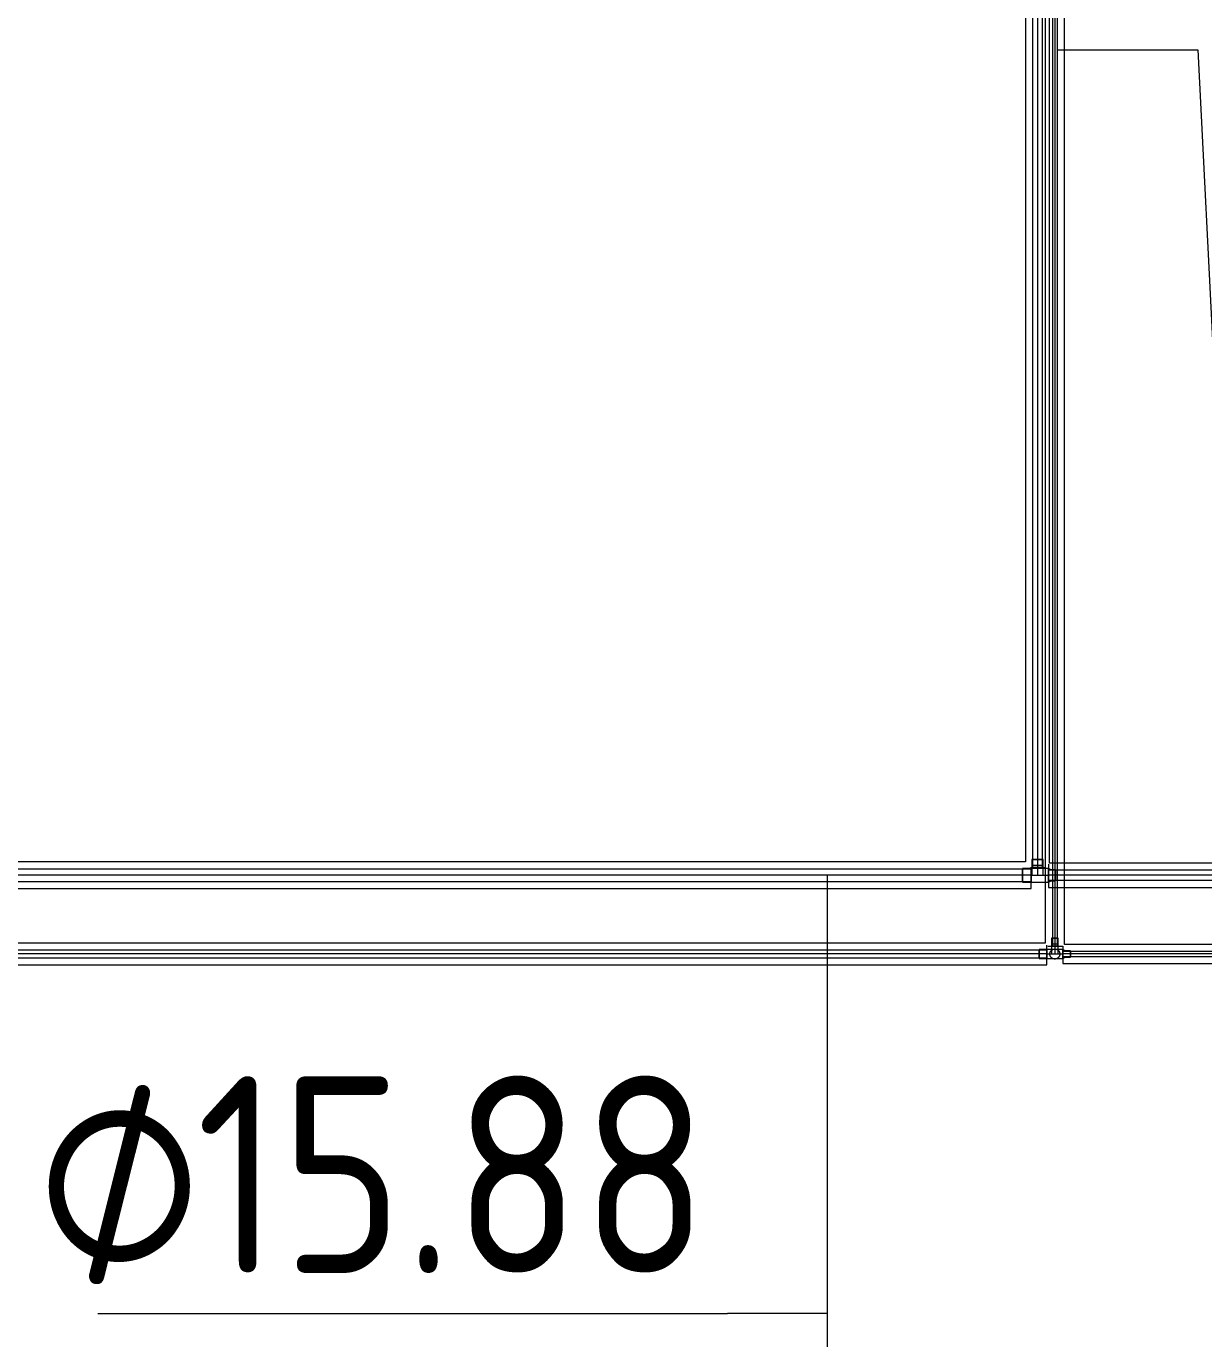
# Model space of a CAD drawing. Header units: millimetres. Extents: x -88595 to 880822, y -1054509 to -148035.
# Drawn here: x 419567 to 421063, y -273572 to -271905 of the extents above; entities that cross this region are included whole.
import ezdxf

# ---------------------------------------------------------------- set-up
doc = ezdxf.new("R2010")
doc.units = ezdxf.units.MM
doc.linetypes.add('$7$ADSK_Осевая', pattern=[14, 10, -2, 0, -2])
for name, color, linetype, lineweight in [('Изоляция', 7, 'Continuous', 18), ('Марки', 7, 'Continuous', 20), ('Трубопровод', 7, 'Continuous', 18), ('Трубопроводы', 7, 'Continuous', 18)]:
    doc.layers.add(name, color=color, linetype=linetype, lineweight=lineweight)
doc.styles.add('$1$GOST Common_9', font='GOST_Common.ttf', dxfattribs={"width": 0.9, "height": 250})
doc.styles.add('$5$GOST Common', font='GOST_Common.ttf', dxfattribs={"width": 0.9, "height": 250})

# ---------------------------------------------------------------- blocks, each defined once
blk = doc.blocks.new('$0$ADSK_M_Трубы - Диаметр_8-160846-В_Координация_3 этаж ОВ3')
at = {"layer": 'Марки'}
blk.add_line((0, 0), (8, 0), dxfattribs=at)

msp = doc.modelspace()

# ---------------------------------------------------------------- linework, layer by layer
at = {"layer": 'Изоляция', "color": 134, "true_color": 0x00a6a6}
for p, q in [((420836.7, -270721.2), (420836.7, -272966.7)), ((420867.4, -272968.3), (420867.4, -270721.2)), ((420836.7, -272966.7), (417767.4, -272966.7)), ((425290.3, -272968.3), (420867.4, -272968.3)), ((420843, -272973.6), (420862, -272973.6)), ((420844, -273000.6), (420844, -272974.8)), ((420866, -272969.6), (420866, -272999)), ((417760, -273000.6), (420844, -273000.6)), ((420866, -272999), (425290.3, -272999))]:
    msp.add_line(p, q, dxfattribs=at)
at = {"layer": 'Изоляция', "color": 190, "true_color": 0x8000ff}
for p, q in [((420861.9, -270775.4), (420861.9, -273069.9)), ((420886.3, -273071.5), (420886.3, -270775.4)), ((420861.9, -273069.9), (417786.3, -273069.9)), ((420864.1, -273097.4), (420864.1, -273072.3)), ((420865.2, -273073.6), (420884.1, -273073.6)), ((420884.1, -273073.6), (420884.1, -273095.8)), ((425328.2, -273071.5), (420886.3, -273071.5)), ((417778.1, -273097.4), (420864.1, -273097.4)), ((420884.1, -273095.8), (425328.2, -273095.8))]:
    msp.add_line(p, q, dxfattribs=at)
at = {"layer": 'Марки'}
for p, q in [((420876.8, -271934.9), (421055.6, -271934.9)), ((421055.6, -271934.9), (421076.3, -272345.5)), ((420585, -272983.6), (420585, -273540.4)), ((420585, -273069.7), (420585, -273906.9)), ((420585, -273540.4), (420458.2, -273540.4))]:
    msp.add_line(p, q, dxfattribs=at)
at = {"layer": 'Трубопровод', "color": 134, "linetype": 'Continuous', "true_color": 0x00a6a6}
for p, q in [((420845.7, -270721.2), (420845.7, -272973.6)), ((420858.4, -272973.6), (420858.4, -270721.2)), ((420844, -272975.7), (417760, -272975.7)), ((425290.3, -272977.3), (420866, -272977.3)), ((417760, -272991.6), (420844, -272991.6)), ((420866, -272990), (425290.3, -272990))]:
    msp.add_line(p, q, dxfattribs=at)
at = {"layer": 'Трубопровод', "color": 134, "true_color": 0x00a6a6}
for p, q in [((420852, -270721.2), (420852, -272973.6)), ((420852, -270721.2), (420852, -272973.6)), ((420844, -272983.6), (417760, -272983.6)), ((420844, -272983.6), (417760, -272983.6)), ((425290.3, -272983.6), (420866, -272983.6)), ((425290.3, -272983.6), (420866, -272983.6))]:
    msp.add_line(p, q, dxfattribs=at)
at = {"layer": 'Трубопровод', "color": 190, "linetype": 'Continuous', "true_color": 0x8000ff}
for p, q in [((420870.9, -270775.4), (420870.9, -273073.6)), ((420877.3, -273073.6), (420877.3, -270775.4)), ((420864.1, -273078.9), (417778.1, -273078.9)), ((425328.2, -273080.5), (420884.1, -273080.5)), ((417778.1, -273088.4), (420864.1, -273088.4)), ((420884.1, -273086.8), (425328.2, -273086.8))]:
    msp.add_line(p, q, dxfattribs=at)
at = {"layer": 'Трубопровод', "color": 190, "true_color": 0x8000ff}
for p, q in [((420874.1, -270775.4), (420874.1, -273073.6)), ((420874.1, -270775.4), (420874.1, -273073.6)), ((420864.1, -273083.6), (417778.1, -273083.6)), ((420864.1, -273083.6), (417778.1, -273083.6)), ((425328.2, -273083.6), (420884.1, -273083.6)), ((425328.2, -273083.6), (420884.1, -273083.6))]:
    msp.add_line(p, q, dxfattribs=at)
at = {"layer": 'Трубопроводы', "color": 134, "true_color": 0x00a6a6}
for p, q in [((420844.9, -272963.6), (420844.9, -272973.6)), ((420859.2, -272963.6), (420844.9, -272963.6)), ((420859.2, -272963.6), (420844.9, -272963.6)), ((420845.7, -272963.6), (420845.7, -272971.1)), ((420845.7, -272963.6), (420858.4, -272963.6)), ((420845.7, -272963.6), (420858.4, -272963.6)), ((420858.4, -272971.1), (420858.4, -272963.6)), ((420859.2, -272973.6), (420859.2, -272963.6)), ((420842, -272974.8), (420833, -272974.8)), ((420833, -272974.8), (420833, -272992.5)), ((420833, -272974.8), (420833, -272992.5)), ((420842, -272975.7), (420833, -272975.7)), ((420833, -272991.6), (420833, -272975.7)), ((420833, -272991.6), (420833, -272975.7)), ((420844, -272974.8), (420842, -272974.8)), ((420844, -272975.7), (420842, -272975.7)), ((420844, -272992.5), (420844, -272974.8)), ((420844, -272992.5), (420844, -272974.8)), ((420866, -272974.8), (420844, -272974.8)), ((420844, -272974.8), (420844, -272992.5)), ((420844, -272974.8), (420844, -272992.5)), ((420844, -272975.7), (420844, -272991.6)), ((420844, -272975.7), (420844, -272991.6)), ((420844.9, -272973.6), (420844.9, -272983.6)), ((420859.2, -272973.6), (420844.9, -272973.6)), ((420859.2, -272973.6), (420844.9, -272973.6)), ((420844.9, -272973.6), (420859.2, -272973.6)), ((420844.9, -272973.6), (420859.2, -272973.6)), ((420844.9, -272983.6), (420859.2, -272983.6)), ((420844.9, -272983.6), (420859.2, -272983.6)), ((420858.4, -272971.1), (420845.7, -272971.1)), ((420858.4, -272971.1), (420845.7, -272971.1)), ((420859.2, -272983.6), (420859.2, -272973.6)), ((420869.5, -272976.5), (420866, -272974.8)), ((420866, -272992.5), (420866, -272974.8)), ((420866, -272992.5), (420866, -272974.8)), ((420869.5, -272977.3), (420866, -272977.3)), ((420866, -272990), (420866, -272977.3)), ((420866, -272990), (420866, -272977.3)), ((420875, -272976.5), (420869.5, -272976.5)), ((420875, -272977.3), (420869.5, -272977.3)), ((420875, -272990.8), (420875, -272976.5)), ((420875, -272990.8), (420875, -272976.5)), ((420875, -272977.3), (420875, -272990)), ((420875, -272977.3), (420875, -272990)), ((420833, -272991.6), (420842, -272991.6)), ((420833, -272992.5), (420842, -272992.5)), ((420842, -272991.6), (420844, -272991.6)), ((420842, -272992.5), (420844, -272992.5)), ((420844, -272992.5), (420866, -272992.5)), ((420866, -272990), (420869.5, -272990)), ((420866, -272992.5), (420869.5, -272990.8)), ((420869.5, -272990), (420875, -272990)), ((420869.5, -272990.8), (420875, -272990.8))]:
    msp.add_line(p, q, dxfattribs=at)
at = {"layer": 'Трубопроводы', "color": 134, "linetype": '$7$ADSK_Осевая', "true_color": 0x00a6a6}
for p, q in [((420844, -272983.6), (420866, -272983.6)), ((420852, -272973.6), (420852, -272983.6))]:
    msp.add_line(p, q, dxfattribs=at)
at = {"layer": 'Трубопроводы', "color": 190, "true_color": 0x8000ff}
for p, q in [((420869.9, -273063.6), (420869.9, -273073.6)), ((420878.3, -273063.6), (420869.9, -273063.6)), ((420878.3, -273063.6), (420869.9, -273063.6)), ((420870.9, -273063.6), (420870.9, -273071.1)), ((420870.9, -273063.6), (420877.3, -273063.6)), ((420870.9, -273063.6), (420877.3, -273063.6)), ((420877.3, -273071.1), (420877.3, -273063.6)), ((420878.3, -273073.6), (420878.3, -273063.6)), ((420861.6, -273077.9), (420854.1, -273077.9)), ((420854.1, -273077.9), (420854.1, -273089.4)), ((420854.1, -273077.9), (420854.1, -273089.4)), ((420861.6, -273078.9), (420854.1, -273078.9)), ((420854.1, -273088.4), (420854.1, -273078.9)), ((420854.1, -273088.4), (420854.1, -273078.9)), ((420864.1, -273077.9), (420861.6, -273077.9)), ((420864.1, -273078.9), (420861.6, -273078.9)), ((420864.1, -273089.4), (420864.1, -273077.9)), ((420864.1, -273089.4), (420864.1, -273077.9)), ((420884.1, -273077.9), (420864.1, -273077.9)), ((420864.1, -273077.9), (420864.1, -273089.4)), ((420864.1, -273077.9), (420864.1, -273089.4)), ((420864.1, -273078.9), (420864.1, -273088.4)), ((420864.1, -273078.9), (420864.1, -273088.4)), ((420867.7, -273083.6), (420880.4, -273083.6)), ((420867.7, -273083.6), (420880.4, -273083.6)), ((420869.9, -273073.6), (420869.9, -273083.6)), ((420878.3, -273073.6), (420869.9, -273073.6)), ((420878.3, -273073.6), (420869.9, -273073.6)), ((420869.9, -273073.6), (420878.3, -273073.6)), ((420869.9, -273073.6), (420878.3, -273073.6)), ((420869.9, -273083.6), (420878.3, -273083.6)), ((420869.9, -273083.6), (420878.3, -273083.6)), ((420877.3, -273071.1), (420870.9, -273071.1)), ((420877.3, -273071.1), (420870.9, -273071.1)), ((420878.3, -273083.6), (420878.3, -273073.6)), ((420886.6, -273079.5), (420884.1, -273077.9)), ((420884.1, -273089.4), (420884.1, -273077.9)), ((420884.1, -273089.4), (420884.1, -273077.9)), ((420886.6, -273080.5), (420884.1, -273080.5)), ((420884.1, -273086.8), (420884.1, -273080.5)), ((420884.1, -273086.8), (420884.1, -273080.5)), ((420894.1, -273079.5), (420886.6, -273079.5)), ((420894.1, -273080.5), (420886.6, -273080.5)), ((420894.1, -273087.8), (420894.1, -273079.5)), ((420894.1, -273087.8), (420894.1, -273079.5)), ((420894.1, -273080.5), (420894.1, -273086.8)), ((420894.1, -273080.5), (420894.1, -273086.8)), ((420854.1, -273088.4), (420861.6, -273088.4)), ((420854.1, -273089.4), (420861.6, -273089.4)), ((420861.6, -273088.4), (420864.1, -273088.4)), ((420861.6, -273089.4), (420864.1, -273089.4)), ((420864.1, -273089.4), (420884.1, -273089.4)), ((420884.1, -273086.8), (420886.6, -273086.8)), ((420884.1, -273089.4), (420886.6, -273087.8)), ((420886.6, -273086.8), (420894.1, -273086.8)), ((420886.6, -273087.8), (420894.1, -273087.8))]:
    msp.add_line(p, q, dxfattribs=at)
at = {"layer": 'Трубопроводы', "color": 190, "linetype": '$7$ADSK_Осевая', "true_color": 0x8000ff}
for p, q in [((420864.1, -273083.6), (420884.1, -273083.6)), ((420874.1, -273073.6), (420874.1, -273083.6))]:
    msp.add_line(p, q, dxfattribs=at)
at = {"layer": 'Трубопроводы', "color": 190, "true_color": 0x8000ff, "flags": 128}
for points in [[(420867.7, -273083.6), (420867.7, -273083.4), (420867.8, -273083.1), (420867.8, -273082.9), (420867.8, -273082.6), (420867.9, -273082.4), (420867.9, -273082.1), (420868, -273081.9), (420868.1, -273081.7), (420868.1, -273081.4), (420868.2, -273081.2), (420868.3, -273080.9), (420868.5, -273080.7), (420868.6, -273080.5), (420868.7, -273080.3), (420868.8, -273080.1), (420869, -273079.9), (420869.2, -273079.7), (420869.3, -273079.5), (420869.5, -273079.3), (420869.7, -273079.1), (420869.8, -273078.9), (420870, -273078.8), (420870.2, -273078.6), (420870.4, -273078.4), (420870.7, -273078.3), (420870.9, -273078.2), (420871.1, -273078), (420871.3, -273077.9), (420871.6, -273077.8), (420871.8, -273077.7), (420872, -273077.6), (420872.3, -273077.6), (420872.5, -273077.5), (420872.8, -273077.4), (420873, -273077.4), (420873.3, -273077.4), (420873.5, -273077.3), (420873.8, -273077.3), (420874, -273077.3), (420874.3, -273077.3), (420874.5, -273077.3), (420874.8, -273077.3), (420875, -273077.4), (420875.3, -273077.4), (420875.5, -273077.5), (420875.8, -273077.5), (420876, -273077.6), (420876.3, -273077.7), (420876.5, -273077.8), (420876.7, -273077.9), (420877, -273078), (420877.2, -273078.1), (420877.4, -273078.2), (420877.6, -273078.4), (420877.8, -273078.5), (420878, -273078.7), (420878.2, -273078.8), (420878.4, -273079), (420878.6, -273079.2), (420878.8, -273079.4), (420878.9, -273079.6), (420879.1, -273079.7), (420879.3, -273080), (420879.4, -273080.2), (420879.5, -273080.4), (420879.7, -273080.6), (420879.8, -273080.8), (420879.9, -273081.1), (420880, -273081.3), (420880.1, -273081.5), (420880.2, -273081.8), (420880.2, -273082), (420880.3, -273082.3), (420880.3, -273082.5), (420880.4, -273082.8), (420880.4, -273083), (420880.4, -273083.3), (420880.4, -273083.5), (420880.4, -273083.6)], [(420880.4, -273083.6), (420880.4, -273083.9), (420880.4, -273084.2), (420880.4, -273084.4), (420880.4, -273084.7), (420880.3, -273084.9), (420880.3, -273085.2), (420880.2, -273085.4), (420880.1, -273085.6), (420880, -273085.9), (420879.9, -273086.1), (420879.8, -273086.4), (420879.7, -273086.6), (420879.6, -273086.8), (420879.5, -273087), (420879.3, -273087.2), (420879.2, -273087.4), (420879, -273087.6), (420878.9, -273087.8), (420878.7, -273088), (420878.5, -273088.2), (420878.3, -273088.4), (420878.1, -273088.5), (420877.9, -273088.7), (420877.7, -273088.9), (420877.5, -273089), (420877.3, -273089.1), (420877.1, -273089.2), (420876.9, -273089.4), (420876.6, -273089.5), (420876.4, -273089.6), (420876.2, -273089.7), (420875.9, -273089.7), (420875.7, -273089.8), (420875.4, -273089.9), (420875.2, -273089.9), (420874.9, -273089.9), (420874.7, -273090), (420874.4, -273090), (420874.2, -273090), (420873.9, -273090), (420873.6, -273090), (420873.4, -273090), (420873.1, -273089.9), (420872.9, -273089.9), (420872.6, -273089.8), (420872.4, -273089.8), (420872.2, -273089.7), (420871.9, -273089.6), (420871.7, -273089.5), (420871.4, -273089.4), (420871.2, -273089.3), (420871, -273089.2), (420870.8, -273089.1), (420870.6, -273088.9), (420870.4, -273088.8), (420870.1, -273088.6), (420870, -273088.5), (420869.8, -273088.3), (420869.6, -273088.1), (420869.4, -273087.9), (420869.2, -273087.7), (420869.1, -273087.6), (420868.9, -273087.3), (420868.8, -273087.1), (420868.6, -273086.9), (420868.5, -273086.7), (420868.4, -273086.5), (420868.3, -273086.2), (420868.2, -273086), (420868.1, -273085.8), (420868, -273085.5), (420868, -273085.3), (420867.9, -273085), (420867.8, -273084.8), (420867.8, -273084.5), (420867.8, -273084.3), (420867.8, -273084), (420867.7, -273083.8), (420867.7, -273083.6)]]:
    msp.add_lwpolyline(points, dxfattribs=at)

# ---------------------------------------------------------------- block references
at = {"layer": 'Марки', "xscale": 99.99999999999993, "yscale": 99.99999999999993, "zscale": 99.99999999999993}
msp.add_blockref('$0$ADSK_M_Трубы - Диаметр_8-160846-В_Координация_3 этаж ОВ3', (419658.2, -273540.4), dxfattribs=at)

# ---------------------------------------------------------------- texts
at = {"layer": 'Марки', "lineweight": 9, "char_height": 250, "attachment_point": 1}
for s, insert, width, style in [('\\fGOST Common|b0|i0|c254|p34|;\\W.9;⌀', (419580.7, -273238.9), 245.316, '$1$GOST Common_9'), ('15.88', (419783.1, -273238.9), 800.886, '$5$GOST Common')]:
    msp.add_mtext(s, dxfattribs=dict(at, insert=insert, width=width, style=style))

doc.saveas('drawing.dxf')
